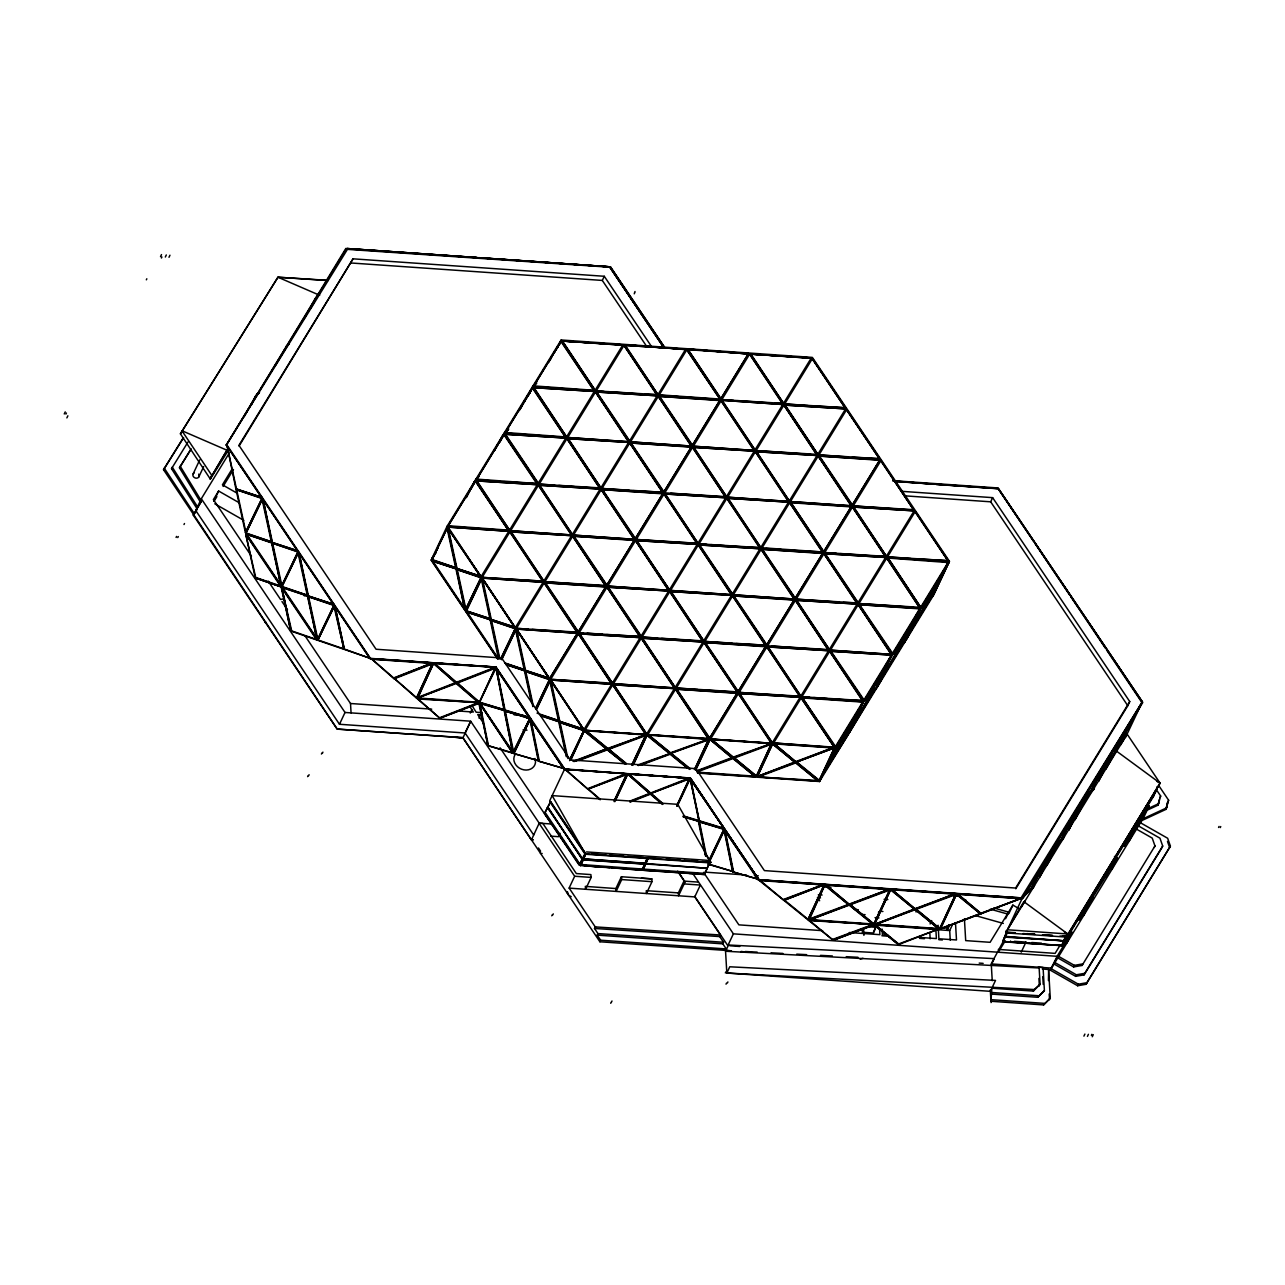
<?xml version="1.0" encoding="UTF-8"?>
<svg xmlns="http://www.w3.org/2000/svg" width="1285" height="1285" viewBox="0 0 1285 1285"><rect width="100%" height="100%" fill="white"/><g stroke="black" fill="none" stroke-linecap="round" stroke-linejoin="round"><path stroke-width="1.5" d="M689.708 778.116L759.692 880.594L1022.346 897.958L758.182 879.631L833.274 940.283L873.302 925.345L873.077 923.995L849.176 904.608L809.132 920.124L938.998 929.135L915.065 909.186L875.021 924.702L915.097 909.748L938.998 929.135M1157.93 805.197L1159.359 799.382M1145.417 810.996L1158.074 805.133L1160.66 796.025L1156.243 789.472M1166.362 807.478L1167.792 801.663L1166.041 809.341L1140.968 820.97M1166.041 809.341L1168.627 800.25L1158.604 785.344M565.143 769.603L564.019 768.864L690.286 778.357L563.89 769.249L690.286 778.357L563.89 769.249L564.806 768.992L496.074 667.108L370.449 658.386L317.797 640.332L334.469 605.781L343.834 648.877L333.939 606.022M64.25 413.963L65.23 411.891M65.937 414.091L66.434 413.047M66.884 417.898L67.864 415.81M146.345 279.825L146.827 278.781M160.513 256.647L161.492 254.575M161.428 258.028L161.926 256.984M165.331 257.016L166.311 254.944M168.994 257.289L169.973 255.217M533.034 839.94L531.347 839.812L462.953 737.767L337.216 729.045L163.532 469.716L183.273 437.799M228.505 450.071L210.338 479.096L180.414 433.816L277.962 277.223L327.964 280.355M197.087 508.796L171.515 468.704L172.254 467.146L197.826 507.238L193.312 515.205L337.168 729.141L463.275 737.638M180.205 466.198L201.456 501.038L200.717 502.612L179.466 467.756L190.855 449.188M327.964 280.564L277.962 277.223L180.414 433.816M193.216 473.731L199.737 459.869M198.79 476.976L203.689 466.567M176.093 537.467L176.575 536.423M177.78 537.58L178.278 536.552M183.996 524.537L184.494 523.509M210.081 478.711L226.867 450.184M533.66 834.961L465.09 732.996L339.481 724.274L195.77 510.547L201.311 498.741L229.196 453.187M210.338 479.096L211.672 475.386M253.081 401.45L258.574 392.792M283.391 351.929L288.515 343.882M213.872 501.15L218.627 491.031L239.106 502.708M312.078 305.445L315.484 298.216L304.079 318.76M310.761 308.432L315.853 297.606L319.724 293.655M239.074 446.056L353.038 258.831L604.271 276.275L651.816 346.998M245.419 532.697L262.092 498.146L236.055 489.601L245.419 532.697L262.092 498.146M245.869 533.371L262.542 498.821L271.922 541.917L245.869 533.371L262.542 498.821M298.056 551.618L281.383 586.169L272.018 543.073L298.056 551.618L281.913 585.928L280.74 586.474L255.201 577.688L245.82 534.544L255.731 577.447L281.27 586.233L246.013 534.126L272.083 542.688L280.933 586.056L271.553 542.929L246.013 534.126M281.833 586.86L298.505 552.293L307.87 595.389L281.833 586.86L298.505 552.293M334.02 605.106L317.347 639.657L307.966 596.561L334.02 605.106L317.861 639.416L316.704 639.962L291.165 631.16L281.784 588.032L291.695 630.919L317.218 639.705L281.977 587.614L308.047 596.16L316.897 639.544L307.517 596.401M317.797 640.332L334.469 605.781M307.613 776.638L308.095 775.594M308.625 775.754L309.107 774.71M321.427 754.054L321.909 753.026M322.439 753.171L322.921 752.127M339.481 724.274L345.023 712.468L201.311 498.741M497.504 658.836L431.15 560.164L447.003 526.448L561.127 339.979L812.361 357.407L949.47 561.336L933.617 595.051L819.509 781.521L697.867 773.088M431.872 559.875L447.501 527.509L456.271 567.841L431.872 559.875L447.501 527.509M448.128 527.091L508.764 531.299L448.128 527.091L481.024 576.724L508.764 531.299M471.515 488.236L475.45 480.156L479.064 476.478M475.611 480.959L447.871 526.384L475.611 480.959L508.507 530.593L449.83 526.513M499.865 481.393L476.398 479.755L504.138 434.346L537.226 483.562L503.784 481.666M476.462 480.895L537.291 484.686L476.462 480.895L509.551 530.111L537.291 484.686M500.042 441.606L503.961 434.796M500.62 440.675L503.977 433.543L508.153 430.17M476.398 479.755L504.138 434.346M504.925 433.141L532.665 387.717L565.561 437.35L504.925 433.141L532.665 387.717M504.989 434.266L565.818 438.057L504.989 434.266L536.985 481.843M529.42 393.21L531.091 389.644M528.312 395.844L532.504 386.93L536.68 383.556M533.452 386.528L561.192 341.103L594.088 390.736L533.452 386.528L561.192 341.103M533.516 387.652L594.345 391.443L533.516 387.652L566.605 436.868L594.345 391.443M557.096 348.363L561.256 339.979M562.043 341.023L622.872 344.814L562.043 341.023L595.148 390.238L622.872 344.814M646.548 346.227L602.312 280.435L604.271 276.275M416.485 698.108L432.579 663.269L394.093 678.287L416.485 698.108L432.579 663.269M478.743 703.007L439.872 718.235L417.48 698.96L433.414 663.333L455.822 683.138L433.414 663.333M433.447 663.895L417.32 698.157L456.191 682.929L478.598 702.204L487.931 745.204M465.443 609.813L481.088 577.447L456.673 569.48L465.443 609.813L481.088 577.447M466.134 610.825L490.533 618.792L466.134 610.825L481.763 578.475L490.693 619.274L515.124 627.257L482.437 578.635L514.594 627.498M466.648 610.584L481.763 578.475M488.011 577.768L482.148 577.367L542.977 581.157L491.93 578.041M482.405 578.073L543.041 582.282L482.405 578.073L515.317 627.706L543.041 582.282M509.551 530.111L476.655 480.478M542.977 581.157L509.888 531.942L542.784 581.575M510.675 530.737L571.311 534.946L510.675 530.737L538.415 485.312L571.504 534.528M510.739 531.861L571.568 535.668L510.739 531.861L543.844 581.077L571.568 535.668M538.078 483.481L565.818 438.057M538.415 485.312L571.311 534.946M539.266 485.248L600.095 489.039L539.266 485.248L572.371 534.464L600.095 489.039M566.605 436.868L533.709 387.235M634.549 292.53L635.031 291.502M634.228 293.815L634.71 292.771M566.942 438.699L599.838 488.332L566.942 438.699L539.202 484.124L600.031 487.914M626.405 441.574L567.729 437.494L628.365 441.719L595.469 392.086L628.558 441.301M567.793 438.635L628.622 442.425L567.793 438.635L600.898 487.85L628.622 442.425M595.148 390.238L562.236 340.605M604.078 391.427L596.256 390.881L657.085 394.672L645.15 394.27M596.32 392.005L657.149 395.796L596.32 392.005L628.317 439.582M657.085 394.672L623.996 345.456L656.892 395.089M624.847 345.392L685.676 349.183L624.847 345.392L657.952 394.607L685.676 349.183M451.196 736.883L462.793 738.2L470.712 721.287L539.202 823.155L552.438 824.07M470.262 713.063L471.852 709.689M479.257 701.899L456.898 682.656L479.305 702.461L495.4 667.638L456.528 682.865L434.089 663.028L495.046 667.252L434.121 663.59M1039.099 967.252L1040.095 984.342L1033.413 991.088L991.843 988.213L990.382 991.329L726.828 973.034L725.511 950.498L731.454 950.804L599.902 941.777L462.857 737.702M465.09 732.996L470.647 721.19L345.023 712.468M504.057 710.075L496.042 668.007L504.587 709.834L479.385 702.51L495.4 667.638M479.385 702.51L496.042 668.007M500.54 658.98L515.349 628.397L490.934 620.43L514.819 628.638M501.07 658.739L515.349 628.397M501.969 658.418L516.024 629.425L524.955 670.224L549.386 678.207L516.698 629.586L548.856 678.464M501.76 659.751L516.024 629.425M528.167 629.152L516.425 628.349L577.254 632.14L569.239 632.011M516.698 629.056L577.318 633.264L516.698 629.056L549.595 678.689M479.032 718.154L480.622 714.781L477.715 714.572L483.305 722.877M543.844 581.077L510.932 531.46M577.254 632.14L544.165 582.924L577.061 632.557M545.017 582.844L605.845 586.651L578.121 632.059L545.017 582.844L605.653 587.052M572.371 534.464L539.475 484.83M572.692 536.295L605.588 585.928L572.692 536.295L544.952 581.72L605.781 585.51M632.156 539.17L573.479 535.106L634.115 539.314L601.219 489.681L634.308 538.897M573.544 536.23L634.388 540.021L606.649 585.446L573.544 536.23L634.18 540.439M600.898 487.85L568.002 438.217M629.393 490.388L602.006 488.477L662.835 492.284L633.312 490.661M602.087 489.617L662.915 493.408L635.175 538.817L602.087 489.617L662.707 493.825M629.425 441.221L657.149 395.796M662.835 492.284L629.746 443.068L662.642 492.685M630.533 441.863L691.169 446.072L630.533 441.863L658.273 396.439L691.362 445.654M630.614 442.988L691.442 446.778L663.702 492.203L630.614 442.988L691.234 447.196M657.952 394.607L625.056 344.974M658.273 396.439L691.169 446.072M686.8 349.825L719.889 399.041L686.8 349.825L659.06 395.234L678.625 396.599M659.141 396.374L719.969 400.165L692.229 445.59L659.141 396.374L719.761 400.583M721.768 397.29L748.496 353.536L687.861 349.327L719.648 397.322M529.87 718.299L513.213 752.817L504.668 710.99L529.87 718.299L512.57 753.171L487.866 745.589L479.401 703.377L504.732 710.605L512.763 752.753L479.498 703.264M513.663 753.492L538.865 760.816L513.663 753.492L530.32 718.974L538.784 761.202L564.019 768.526L530.223 719.295M514.193 753.251L530.32 718.974M535.556 708.34L549.611 679.347L536.166 707.907M536.23 709.368L550.285 680.375L559.216 721.174L583.647 729.157L550.96 680.552L583.117 729.414M536.857 708.918L550.285 680.375M550.976 680.038L611.612 684.246L550.976 680.038L583.872 729.671L611.612 684.246M578.121 632.059L605.845 586.651M578.443 633.907L611.339 683.54L578.443 633.907L550.703 679.331L611.532 683.122M583.149 632.975L579.23 632.702L640.058 636.493L606.616 634.597M579.31 633.826L640.139 637.617L579.31 633.826L612.399 683.042L640.139 637.617M606.649 585.446L634.388 540.021M640.058 636.493L606.97 587.277L639.866 636.91M607.773 586.088L668.393 590.297L607.773 586.088L635.497 540.664L668.602 589.879M607.837 587.213L668.666 591.004L607.837 587.213L639.818 634.79M635.175 538.817L662.915 493.408M635.497 540.664L668.393 590.297M669.549 541.772L636.3 539.459L697.129 543.25L673.452 542.045M636.364 540.583L697.193 544.39L636.364 540.583L669.453 589.799L697.193 544.39M663.702 492.203L691.442 446.778M697.129 543.25L664.024 494.034L696.92 543.667M664.891 493.97L725.72 497.761L664.891 493.97L697.98 543.186L725.72 497.761M692.229 445.59L719.969 400.165M692.551 447.421L725.447 497.054L692.551 447.421L664.827 492.846L725.656 496.636M693.354 446.216L753.974 450.425L693.354 446.216L721.078 400.808L754.183 450.023M693.418 447.357L754.247 451.147L693.418 447.357L726.507 496.572L754.247 451.147M720.757 398.96L748.496 353.536M721.078 400.808L753.974 450.425M733.606 400.422L721.881 399.603L782.71 403.394L774.678 403.265M722.138 400.31L782.774 404.518L722.138 400.31L755.034 449.943M782.71 403.394L749.605 354.178L782.517 403.811M750.472 354.114L811.301 357.905L750.472 354.114L783.561 403.329L811.301 357.905M539.202 823.155L531.508 839.731M600.223 799.8L564.629 769.072L549.691 800.796L585.334 853.786L710.942 862.508L677.757 804.33L552.148 795.608L585.334 853.786M569.817 759.307L583.872 730.314L559.457 722.331L583.342 730.555M550.655 801.567L544.679 813.132L579.39 864.773L585.382 853.208L550.655 801.567L544.471 813.55L579.904 864.853L595.871 866.989M569.592 760.64L584.049 730.265M900.913 491.272L992.63 497.648L1129.74 701.562L1015.632 888.047L764.398 870.604L695.844 768.639L570.235 759.917L584.129 730.378L447.003 526.448M570.925 759.194L584.354 730.651L606.697 748.786L573.977 761.571M570.861 759.965L584.354 730.651M584.996 730.298L645.616 734.522L584.996 730.298L612.72 684.889L645.825 734.104M612.399 683.042L579.503 633.409M612.72 684.889L645.616 734.522M613.523 683.684L674.143 687.893L613.523 683.684L641.247 638.26L674.352 687.475M613.587 684.809L674.416 688.599L613.587 684.809L646.676 734.024L674.416 688.599M640.926 636.428L668.666 591.004M641.247 638.26L674.143 687.893M642.115 638.195L702.943 641.986L642.115 638.195L675.203 687.411L702.943 641.986M669.453 589.799L636.557 540.166M669.774 591.646L702.686 641.279L669.774 591.646L642.05 637.071L702.879 640.862M729.254 594.521L670.577 590.441L731.213 594.65L698.301 545.017L731.406 594.232M670.641 591.566L731.47 595.357L670.641 591.566L703.73 640.781L731.47 595.357M560.019 833.306L558.429 836.68L550.735 836.133M697.98 543.186L665.084 493.552M706.927 544.374L699.104 543.828L759.933 547.619L747.999 547.217M699.168 544.952L759.997 548.743L699.168 544.952L731.165 592.53M726.507 496.572L693.611 446.939M759.933 547.619L726.844 498.403L759.74 548.036M727.631 497.199L788.267 501.407L727.631 497.199L755.371 451.774L788.46 500.989M727.696 498.323L788.524 502.13L727.696 498.323L760.784 547.538L788.524 502.13M755.371 451.774L788.267 501.407M756.222 451.71L817.051 455.5L756.222 451.71L789.311 500.925L817.051 455.5M783.561 403.329L750.665 353.696M783.898 405.161L816.794 454.794L783.898 405.161L756.158 450.585L816.987 454.376M808.153 405.594L784.685 403.956L845.514 407.763L812.072 405.867M784.75 405.096L845.578 408.887L784.75 405.096L817.838 454.312L845.578 408.887M845.514 407.763L812.425 358.547L845.321 408.164M551.763 915.803L552.261 914.775M552.791 914.92L553.273 913.876M500.042 747.79L579.198 865.174L585.382 853.208M566.974 892.802L567.456 891.774L568.58 895.195L571.199 896.689M731.326 950.916L725.511 950.498L726.25 948.94L722.829 943.849L723.551 942.274L719.712 936.572L720.451 935.014L595.244 926.903L569.126 888.047L574.668 876.241L539.09 823.332L542.832 823.412L576.322 873.559L590.875 874.587L591.164 877.414L585.607 889.204L585.317 886.377L615.868 888.545L621.41 876.739L651.832 878.876L651.993 881.687L646.435 893.493L646.275 890.666L678.4 892.898L683.957 881.108L698.365 882.104M580.483 865.913L585.928 853.513L580.691 865.496L642.243 869.784L647.479 857.786L642.034 870.186L580.451 865.174M614.535 799.929L626.759 773.955L587.887 789.183L565.464 769.346M614.053 801.567L626.759 773.955M615.37 799.993L627.594 774.02L650.001 793.825L627.594 774.02M631.594 765.25L645.873 734.924L608.415 748.898L626.1 763.804M614.905 801.631L627.626 774.582M632.381 764.238L645.873 734.924M646.676 734.024L613.78 684.391M632.846 765.346L647.126 735.004L633.634 764.318M675.203 687.411L642.307 637.778M675.541 689.242L708.437 738.875L675.541 689.242L647.801 734.667L708.629 738.457M697.835 689.531L676.328 688.037L737.156 691.844L704.068 642.628L737.156 691.844M676.392 689.178L737.221 692.968L709.481 738.393L676.392 689.178L737.028 693.386M703.73 640.781L670.834 591.148M732.241 643.319L704.855 641.424L765.683 645.215L736.144 643.592M704.919 642.548L765.748 646.339L738.008 691.764L704.919 642.548L765.555 646.757M732.257 594.168L759.997 548.743M765.683 645.215L732.595 595.999L765.491 645.632M733.382 594.81L794.018 599.019L733.382 594.81L761.122 549.386L794.21 598.601M733.446 595.935L794.275 599.726L766.535 645.15L733.446 595.935L794.082 600.143M760.784 547.538L727.888 497.921M761.122 549.386L794.018 599.019M761.909 548.181L789.649 502.756L822.737 551.972L802.98 551.04M761.973 549.305L822.802 553.096L795.062 598.521L761.973 549.305L822.609 553.514M789.311 500.925L756.415 451.292M789.649 502.756L822.545 552.389M790.436 501.568L851.072 505.776L790.436 501.568L818.176 456.143L851.264 505.358M822.496 550.269L790.693 502.274L851.329 506.483L824.617 550.237M723.551 942.274L597.943 933.569L594.521 928.461L595.517 926.79M817.838 454.312L784.942 404.679M818.176 456.143L851.072 505.776M848.309 456.978L818.963 454.938L879.791 458.729L852.212 457.251M819.027 456.063L879.856 459.869L852.132 505.278L819.027 456.063L879.663 460.287M621.41 876.739L621.699 879.566L616.141 891.356L615.868 888.545M726.25 948.94L600.641 940.218L597.204 935.127L597.943 933.569M879.791 458.729L846.703 409.513L879.599 459.147M599.902 941.777L600.641 940.218M701.931 861.576L709.866 862.123L704.63 874.105L643.078 869.833L648.315 857.85L660.233 858.669M709.866 862.123L704.437 874.523L642.885 870.25L648.315 857.85M677.34 804.298L689.563 778.308L650.708 793.552L628.269 773.698L689.226 777.939L628.301 774.261M676.874 805.936L689.563 778.308M676.938 806.064L690.238 777.794L758.809 879.759L1022.924 898.376L1142.638 702.734L998.22 488.493L894.456 481.329M677.468 805.807L690.206 778.758L698.783 820.585L683.572 815.927M694.366 769.619L708.645 739.277L670.577 753.315L648.154 734.586L708.437 738.875M695.153 768.591L708.645 739.277M709.481 738.393L737.221 692.968M695.619 769.699L709.898 739.373L732.273 758.07L709.898 739.373M695.651 770.261L709.93 739.935M710.605 739.02L771.241 743.228L710.605 739.02L738.345 693.611L771.434 742.826M738.008 691.764L765.748 646.339M738.345 693.611L771.241 743.228M772.381 694.719L739.132 692.406L799.961 696.197L793.905 696.213M739.196 693.531L800.025 697.321L739.196 693.531L772.301 742.746L800.025 697.321M766.535 645.15L794.275 599.726M799.961 696.197L766.872 646.981L799.768 696.615M767.723 646.917L828.552 650.708L767.723 646.917L800.828 696.133L828.552 650.708M795.062 598.521L822.802 553.096M795.399 600.368L828.295 650.001L795.399 600.368L767.659 645.793L828.488 649.584M839.217 602.151L796.186 599.163L857.015 602.954L843.137 602.424M796.25 600.288L857.079 604.078L796.25 600.288L829.355 649.503L857.079 604.078M610.728 1003.296L611.226 1002.268M611.499 1002.043L611.997 1000.999M823.589 551.908L851.329 506.483M857.015 602.954L823.926 553.739L856.822 603.372M836.455 553.353L824.713 552.55L885.542 556.341L877.527 556.212M824.777 553.674L885.606 557.465L824.777 553.674L856.774 601.251M852.132 505.278L879.856 459.869M885.542 556.341L852.453 507.125L885.349 556.758M853.304 507.045L914.133 510.852L853.304 507.045L886.409 556.26L914.133 510.852M880.98 460.496L913.876 510.129L880.98 460.496L853.24 505.921L914.069 509.711M683.957 881.108L684.118 883.919L678.56 895.725L678.4 892.898M709.127 859.938L724.081 829.034L698.863 821.725L723.551 829.275M709.657 859.697L724.081 829.034M708.742 862.428L724.547 829.708L733.109 871.535L707.89 864.227M724.547 829.708L708.421 863.986L733.109 871.535M756.303 775.754L733.96 757.62L756.335 776.317L771.418 743.646L733.35 757.668L711.087 739.052M756.335 776.317L771.418 743.646M772.301 742.746L739.389 693.113M757.556 775.835L772.671 743.726L795.046 762.423L757.588 776.397L795.013 761.86M757.588 776.397L772.671 743.726M796.122 762.021L773.715 743.292L796.122 762.021L833.612 747.452L773.602 742.971L834.238 747.179L801.149 697.964L834.238 747.179M800.828 696.133L767.932 646.5M809.759 697.305L801.936 696.759L862.765 700.566L850.847 700.164M833.997 745.461L802.209 697.482L862.845 701.69L847.554 734.249L842.735 739.18M829.355 649.503L796.459 599.87M862.765 700.566L829.676 651.35L862.572 700.967M830.463 650.146L891.099 654.354L830.463 650.146L858.203 604.721L891.292 653.937M830.544 651.27L891.372 655.061L830.544 651.27L863.632 700.486L891.372 655.061M857.882 602.89L885.606 557.465M858.203 604.721L891.099 654.354M859.071 604.657L919.899 608.447L892.159 653.872L859.071 604.657L919.691 608.865M886.409 556.26L853.513 506.627M886.73 558.108L919.626 607.741L886.73 558.108L858.99 603.532L919.819 607.323M911.001 558.541L887.517 556.903L948.346 560.694L914.904 558.798M948.426 561.818L920.686 607.243L887.79 557.61L948.426 561.818L933.135 594.393L927.111 600.545M948.346 560.694L915.257 511.478L948.153 561.111M692.47 872.997L733.382 933.842L727.824 945.632L694.655 896.304M725.366 972.938L725.848 971.894M796.764 762.535L819.107 780.67L834.19 747.999L796.732 761.973L832.311 748.689M819.107 780.67L834.72 747.822L841.306 741.991L835.925 746.601M819.364 781.521L835.218 747.806M819.509 781.521L835.362 747.822L949.47 561.336M726.025 984.182L726.507 983.137M727.406 982.977L727.904 981.933M873.077 691.185L876.049 689.033L870.009 695.201L848.694 733.639L859.89 708.34M858.83 709.095L842.093 740.722L848.116 734.57L863.809 701.53L869.833 695.378L865.656 698.751M877.35 686.913L898.36 648.764L892.336 654.9L876.643 687.957L870.62 694.109L876.081 687.636L890.36 657.31M876.659 686.704L889.252 659.944M898.584 647.174L904.608 641.022L920.301 607.966L926.887 602.135L920.863 608.287L905.748 640.396L927.063 601.958L933.103 595.806L926.501 601.637L905.893 640.283M920.686 607.243L887.79 557.61M898.408 647.335L905.17 641.327L919.723 608.897L898.408 647.335L893.605 652.234M948.234 561.866L933.119 593.975L948.764 561.625M948.812 562.605L927.497 601.043L921.457 607.195L933.697 594.714L948.812 562.605L887.598 558.027M1015.776 888.786L1127.796 705.722L990.671 501.809L992.63 497.648M824.054 885.397L807.912 919.707L824.022 884.835L784.027 900.335L824.022 884.835M872.917 924.975L832.841 939.929L808.908 919.98L872.884 924.413L808.94 920.542L824.858 884.883L848.775 904.833L808.747 919.755L824.858 884.883M873.8 924.284L889.911 889.413L849.883 904.335L873.8 924.284L889.911 889.413M874.603 923.77L890.746 889.461L914.663 909.394L874.635 924.333L914.631 908.832M874.635 924.333L890.746 889.461M873.495 931.914L876.193 926.196L872.66 925.955M876.193 926.196L873.575 933.038L862.54 932.284M930.099 923.963L931.689 920.59M939.688 928.846L955.799 893.974L915.771 908.913L939.688 928.846L955.799 893.974M940.491 928.348L956.634 894.039L980.551 913.972L940.524 928.91L980.519 913.41M940.524 928.91L956.634 894.039M949.567 925.312L947.19 930.372L948.635 924.75M950.258 940.202L949.695 930.549L952.876 923.803M1005.529 918.743L1008.87 912.205L993.867 907.981M1008.902 913.539L1012.869 905.106L1019.085 908.656M1066.245 935.223L1066.357 937.102L1005.962 932.91L1022.346 897.958M1005.962 932.91L1005.85 931.031L1007.055 931.111L1002.718 941.6L1062.149 945.728L1153.432 796.539L1152.468 796.459L1153.223 796.893M1002.718 941.6L1007.055 931.111M1003.216 941.038L1005.223 936.781L1063.787 940.797L1005.416 936.363L1003.232 941.423L1061.587 945.471L1003.039 941.841M1005.416 936.363L1007.424 932.091L1005.432 936.733M1021.141 907.371L1127.138 734.153L1160.098 783.159L1065.072 939.801M1039.661 877.398L1052.784 849.69L1063.209 839.057M992.582 986.655L995.522 980.407L729.768 966.786L726.828 973.034L1034.152 989.53L1040.095 984.342M1091.913 790.5L1082.163 800.459L1069.923 826.448M1042.328 969.018L1048.608 969.452L1050.279 998.172L1043.597 1004.918L990.96 1001.272L991.843 988.213M1068.735 830.287L1081.777 801.069M1069.12 829.66L1082.709 800.78L1094.435 788.829M1127.796 705.722L1129.74 701.562M991.04 1002.589L991.522 1001.545M1105.164 769.153L1141.546 703.329L1119.492 744.561L1112.087 751.548L1099.462 778.164L1111.702 752.159L1089.68 793.359M1098.675 781.376L1112.649 751.87L1118.528 744.979M1021.222 952.169L1025.96 942.098L1014.427 941.295M1125.58 737.301L1141.241 704.18M1033.413 991.088L1034.152 989.53M1048.608 969.452L1048.431 980.583M1138.141 825.645L1140.052 822.529L1167.663 838.27L1170.41 846.124L1086.098 984.278L1077.649 985.756L1050.022 970.014L1053.604 963.782L1075.625 976.343L1084.09 974.865L1161.961 847.602L1162.7 846.044L1159.953 838.189L1137.932 825.629M1061.587 945.471L1065.763 936.155L1059.948 936.122M991.361 994.076L1037.718 997.288L1044.4 990.542L1043.067 967.444L1038.264 967.123M1003.521 940.957L991.137 963.911L1051.532 968.103L1057.089 956.313L1071.979 931.962L1066.614 943.383M1064.88 939.704L1157.335 788.042M1062.149 945.728L1067.819 933.97L1023.84 901.652L1007.424 929.778L1067.819 933.97L1064.365 932.01M1044.4 990.542L1037.718 997.288M1078.244 919.466L1079.271 919.787L1093.262 896.93L1092.234 896.609M1080.605 917.876L1085.343 907.82M1083.721 915.402L1089.102 903.997M1043.597 1004.918L1050.279 998.172M1108.28 871.696L1105.919 876.611L1105.18 876.193L1107.542 871.262L1108.28 871.696L1107.702 870.893M1112.2 868.724L1117.243 857.994L1114.448 856.404M1123.379 845.707L1124.407 846.028L1138.398 823.171L1137.37 822.432M1129.322 840.743L1134.366 830.03M1150.123 800.908L1150.862 799.35M1153.047 795.592L1154.878 791.399M1157.142 787.946L1155.327 792.315M1073.617 966.93L1074.356 965.356L1082.805 963.895L1082.066 965.453L1073.617 966.93L1057.202 957.566M1075.625 976.343L1076.364 974.785L1084.813 973.307L1162.7 846.044M1159.921 797.583L1160.66 796.025M1077.649 985.756L1078.372 984.198L1086.837 982.72L1170.41 846.124M1084.09 974.865L1084.813 973.307M1167.888 801.808L1168.627 800.25M1086.098 984.278L1086.837 982.72M1154.235 847.506L1154.974 845.948L1152.227 838.093L1136.55 829.162M1083.914 1036.144L1084.893 1034.072M1087.447 1036.401L1088.427 1034.313M1091.367 1035.357L1091.848 1034.313M1092.282 1036.738L1093.262 1034.65M1218.565 827.476L1219.063 826.432M1220.268 827.588L1220.75 826.544M244.23 416.581L255.619 396.037M251.378 404.968L255.538 396.117M275.102 365.968L286.105 347.448M284.13 350.933L286.025 347.528M312.175 305.445L315.098 300.24M336.831 264.726L345.874 249.708M343.047 254.832L344.926 251.41M437.575 548.454L432.37 559.216M437.719 548.326L431.953 558.782L436.354 552.132M474.872 481.088L465.266 498.484L474.743 481.216L466.551 497.359M494.596 450.264L503.27 434.587L499.865 442.088M494.757 450.135L503.399 434.475M519.285 410.622L532.488 388.182L565.561 437.35M520.393 408.726L522.32 405.241M524.248 401.771L530.978 389.596M529.356 393.724L531.267 390.271M548.775 362.258L550.703 358.772M552.614 355.286L561.015 341.553L594.088 390.736M549.884 360.362L551.811 356.893M553.739 353.407L560.886 341.665M558.83 345.376L561.015 341.553M820.569 778.212L840.743 741.67M862.845 701.69L835.105 747.115L841.354 740.578L863.086 702.574L841.916 740.899L835.876 747.067L802.209 697.482M846.96 735.341L840.92 741.509L820.697 778.084L847.522 735.663L841.482 741.814L819.605 779.947M848.132 733.317L870.009 695.201M865.078 698.863L869.881 693.964L889.284 658.996M830.736 650.852L864.403 700.437L870.443 694.285L891.196 655.527M877.221 687.025L898.536 648.588L904.576 642.42L898.536 648.588M920.285 609.218L898.97 647.656L892.93 653.824L859.263 604.239M926.935 600.721L948.25 562.284M1029.703 891.292L1051.853 849.979M1045.829 866.122L1058.792 842.687M1080.83 802.772L1059.739 842.269M1047.002 865.255L1058.663 842.799M1059.627 842.382L1082.339 801.39M1074.389 819.605L1088.716 793.777M1075.047 819.75L1088.604 793.889M1089.568 793.471L1112.264 752.48M1105.903 769.137L1119.09 745.3M211.816 475.98L227.092 450.28L181.892 430.7L212.009 475.675M226.272 445.012L346.404 248.792L610.407 266.878L664.425 347.239M195.77 510.547L200.926 502.114M353.038 258.831L238.93 445.317L376.055 649.246L501.664 657.968L570.235 759.917M218.627 491.031L213.39 499.576L251.442 556.148M231.766 469.555L222.433 484.814L236.376 492.765M214.033 501.278L216.876 496.62M223.108 486.437L233.468 469.491M431.15 560.164L436.386 551.602M482.148 577.367L509.888 531.942M567.729 437.494L595.469 392.086M596.256 390.881L623.996 345.456M516.425 628.349L544.165 582.924M573.479 535.106L601.219 489.681M602.006 488.477L629.746 443.068M549.787 678.271L577.318 633.264M550.606 677.018L577.126 633.682M579.23 632.702L606.97 587.277M636.3 539.459L664.024 494.034M721.881 399.603L749.605 354.178M755.227 449.525L782.774 404.518M670.577 590.441L698.301 545.017M699.104 543.828L726.844 498.403M784.685 403.956L812.425 358.547M676.328 688.037L704.068 642.628M704.855 641.424L732.595 595.999M818.963 454.938L846.703 409.513M739.132 692.406L766.872 646.981M796.186 599.163L823.926 553.739M824.713 552.55L852.453 507.125M773.409 743.389L801.149 697.964M801.936 696.759L829.676 651.35M887.517 556.903L915.257 511.478M875.487 688.728L848.823 733.526M876.804 686.592L904.014 642.098M905.331 639.962L932.541 595.485M1012.869 905.106L990.109 942.307L965.694 940.62L964.409 918.711M1039.999 875.358L1052.784 849.69M1047.018 863.873L1047.548 863.022M1062.502 838.559L1056.093 845.418M1076.958 814.963L1077.472 814.112M1007.424 929.778L1025.189 900.769M1120.279 745.348L1127.138 734.153M999.007 951.045L1005.239 940.877M1060.141 945.15L1055.113 953.374L998.333 949.422M1116.119 750.842L1160.098 783.159L1066.55 936.363L1062.358 936.074M1064.349 941.038L1155.633 791.849L1154.669 791.785L1155.424 792.202M1085.986 907.724L1092.025 898.263M1125.098 843.811L1130.158 835.957M1078.902 919.578L1092.892 896.721M1124.038 845.819L1138.012 822.962M1117.243 857.994L1086.034 907.981M1056.254 959.124L1054.342 962.224L1076.364 974.785M1050.022 970.014L1052.094 966.625M1051.532 968.103L1143.698 817.485L1149.256 805.679L1131.539 834.447L1137.145 824.52M1082.066 965.453L1154.974 845.948M226.786 444.482L347.432 249.37L609.813 267.216L664.04 347.753L609.877 267.135L663.895 347.817M1021.334 897.46L1141.979 702.365L1022.362 898.054L939.833 928.846M163.532 469.716L183.594 437.671M171.515 468.704L188.06 441.895M179.466 467.756L191.176 449.043M197.826 507.238L199.753 504.154M288.916 343.159L286.892 346.099M289.077 344.203L285.929 346.516M258.976 392.07L256.406 394.688L259.538 392.391M259.136 393.114L256.004 395.411M536.728 382.143L533.098 385.837L594.28 390.319M506.997 429.993L504.571 432.451L565.753 436.932M506.37 431.519L508.78 429.062M478.454 476.607L476.044 479.08L537.226 483.562M449.332 524.328L447.485 527.107M1119.492 744.561L1112.473 750.825M1094.386 787.673L1082.548 799.736L1093.535 789.424M1064.462 836.583L1052.624 848.646L1063.611 838.334M1034.537 885.477L1022.699 897.556L1033.686 887.244M690.639 778.822L723.969 828.279L690.639 778.822L699.233 820.713L723.969 828.279M690.206 778.758L699.233 820.713M683.186 816.939L698.928 821.34L705.867 855.938M724.451 830.03L758.311 879.229L733.044 871.921L724.451 830.03L757.781 879.47M733.044 871.921L758.311 879.229M496.074 667.108L370.482 658.948L226.08 444.706L369.919 658.627L496.058 667.011M235.878 488.83L261.947 497.375L235.878 488.83L227.027 445.445L236.408 488.589M271.842 542.318L297.911 550.863L271.842 542.318L262.991 498.933L272.372 542.061M308.047 596.16L282.507 587.374L281.335 587.92L290.699 631.015L281.865 587.679M447.646 527.926L480.863 576.306L456.432 568.323L447.646 527.926L480.333 576.547M307.806 595.79L333.875 604.336L307.806 595.79L298.955 552.422L308.336 595.549M264.71 622.422L265.722 621.988M432.081 561.015L456.528 568.998L464.768 609.636L432.081 561.015L456.528 568.998M456.432 568.323L480.863 576.306M344.3 649.021L334.919 605.894L344.3 649.021L369.309 658.065M497.938 658.964L466.343 611.965L490.79 619.948L499.287 658.836M490.693 619.274L515.124 627.257M466.343 611.965L490.79 619.948M879.486 458.825L846.863 410.461M563.922 769.217L495.448 667.397L496.251 667.027M496.476 668.072L504.507 710.22L529.741 717.544L496.476 668.072L505.037 709.979L529.741 717.544M505.39 663.494L524.794 669.742L504.587 662.803M524.955 670.224L549.386 678.207M506.322 664.891L525.051 670.899L532.857 706.638M547.763 678.721L525.196 671.38L549.08 679.604M504.732 710.605L480.028 703.024L440.257 718.026M487.866 745.589L513.101 752.914L479.835 703.441L512.57 753.171M998.14 488.541L1142.606 702.172L998.108 487.963L892.834 480.654M998.654 489.473L1033.574 541.403M539.652 714.46L559.055 720.708L537.018 713.127M559.216 721.174L583.647 729.157M540.583 715.841L559.312 721.849L566.83 756.479M538.784 761.202L564.019 768.526M1034.618 542.961L1069.522 594.891M548.02 807.189L582.041 859.151L582.828 858.621M1070.566 596.433L1105.486 648.363M1106.53 649.921L1141.449 701.851M1158.636 786.291L1156.869 787.095L1157.624 787.528M1146.22 809.405L1158.813 803.575M1141.706 819.396L1166.78 807.783M371.285 658.659L393.676 677.934L432.242 662.899L393.708 678.512L371.285 658.659L432.242 662.899M394.126 678.865L432.611 663.831M417.288 697.594L455.789 682.576M434.089 663.028L456.496 682.303L495.046 667.252M439.872 718.235L417.448 698.398L478.63 702.766L456.223 683.491L417.641 697.98L478.598 702.204M456.93 683.218L495.432 668.2M439.839 717.673L478.405 702.622L417.48 698.96M587.855 788.621L626.405 773.57M626.791 774.518L588.273 788.974L599.806 798.917M630.1 801.021L649.953 793.263M628.269 773.698L650.66 792.99L689.226 777.939M629.827 801.695L650.371 793.616L661.502 803.189M630.212 802.065L650.403 794.178L662.353 804.458M662.61 803.27L651.077 793.343L689.595 778.871M622.245 345.199L562.734 341.071M685.017 349.568L625.329 344.749L685.258 349.472M747.79 353.921L688.101 349.102L748.288 353.953M810.562 358.274L751.05 354.146M572.981 761.362L606.697 748.786M587.02 731.55L607.773 748.384L645.327 734.94L607.805 748.946L585.526 730.346M575.455 761.202L605.46 750.006M578.828 760.527L607.371 749.862L624.398 763.675M608.447 749.476L645.905 735.486M637.633 765.025L669.501 753.701L647.158 735.582M648.315 734.699L670.545 752.737L708.099 739.309L648.202 735.149M638.227 765.571L670.111 753.669L689.515 769.41M641.601 764.88L670.144 754.231L687.17 768.044M690.559 768.976L671.188 753.267L708.678 739.839M696.663 770.791L732.241 757.508M712.565 740.256L733.317 757.106L770.871 743.662L710.974 739.501M696.695 771.353L732.884 758.022L755.307 776.75L697.402 772.719M697.273 771.883L732.916 758.584L755.307 776.75M733.992 758.182L771.45 744.208M796.09 761.459L833.371 747.549M758.134 776.381L795.656 762.374L818.079 781.103L758.166 776.943L818.047 780.541M758.166 776.943L795.688 762.937L818.079 781.103M783.577 899.42L823.637 884.465L783.609 899.982L759.66 880.032L823.669 885.028M808.715 919.193L848.742 904.255M849.465 903.997L889.525 889.043L849.497 904.56L825.548 884.61L849.497 904.56M809.132 920.124L849.208 905.17L873.109 924.558M849.915 904.897L889.943 889.975M832.808 939.367L872.884 924.413M915.354 908.575L955.414 893.621L915.386 909.137L891.437 889.172L915.386 909.137M873.27 924.782L833.274 940.283M915.803 909.475L955.831 894.537M874.796 924.558L898.697 943.945L938.773 928.991L898.729 944.507L874.796 924.558L938.773 928.991M981.242 913.137L1021.302 898.199L981.274 913.715L957.325 893.75L981.274 913.715M860.147 959.156L862.99 958.289M284.499 598.826L280.532 599.42L268.212 581.109M304.32 595.903L308.288 595.324M530.48 838.527L532.97 839.828M745.3 951.51L757.17 952.121M771.032 952.828L782.902 953.438M796.748 954.145L806.643 954.659M820.505 955.365L832.375 955.976M846.221 956.683L857.978 957.277M594.521 928.461L719.712 936.572M1039.147 967.99L725.559 951.253L728.499 945.005L994.253 958.626L991.313 964.858L992.245 980.712M608.785 266.702L544.808 262.269L610.407 266.878L345.842 248.471L226.69 444.433M351.078 262.991L602.312 280.435M562.589 340.959L622.486 345.119M688.134 349.681L748.031 353.825M750.906 354.034L810.803 358.194M659.269 394.832L719.889 399.041M607.998 391.7L641.247 393.997M682.544 396.872L696.229 397.82M700.148 398.093L715.793 399.185M737.526 400.695L753.171 401.771M757.09 402.044L770.775 402.992M758.118 450.714L810.915 454.392M892.979 480.879L934.307 484.316M894.456 481.425L998.076 488.621M904.929 495.849L990.671 501.809M541.162 484.252L554.847 485.216M558.766 485.473L574.411 486.565M578.33 486.838L599.838 488.332M670.69 493.247L723.503 496.909M855.2 506.065L913.876 510.129M790.5 502.692L851.136 506.9M508.699 530.175L447.517 525.693M762.101 547.763L822.737 551.972M710.83 544.631L724.531 545.595M728.434 545.868L744.079 546.944M765.828 548.454L781.473 549.546M785.376 549.819L799.077 550.767M840.358 553.626L873.607 555.939M546.912 581.864L605.588 585.928M860.95 603.661L876.595 604.753M880.514 605.026L913.764 607.323M532.07 629.425L565.32 631.738M587.068 633.248L602.713 634.34M643.994 637.199L657.695 638.147M661.598 638.42L694.848 640.733M698.767 641.006L702.686 641.279M771.578 646.05L826.335 649.857M371.317 659.221L432.274 663.462M552.662 679.46L605.476 683.122M701.755 689.804L735.004 692.117M776.301 694.992L789.986 695.94M813.678 697.578L827.363 698.526M831.283 698.799L846.927 699.891M802.001 697.9L862.637 702.108M305.171 636.075L350.516 703.505L431.712 709.143M457.46 710.926L473.298 712.035L469.748 706.268M482.132 712.645L476.141 712.227L471.916 705.401M514.161 714.862L524.168 715.552M526.561 717.978L530.56 718.251M584.129 730.378L835.362 747.822M585.414 730.796L645.327 734.94M773.747 743.854L833.644 748.015M523.011 729.912L527.011 730.185M697.37 772.157L755.275 776.188M586.474 851.923L709.577 860.484M591.887 853.931L605.781 854.894M609.749 855.167L623.659 856.131M627.626 856.404L643.512 857.513M666.192 859.087L680.086 860.051M684.054 860.324L697.964 861.287M585.976 854.268L709.914 862.878M540.439 853.352L542.141 853.465M644.829 863.408L582.731 858.83L547.41 807.301L582.137 858.942M645.68 863.472L707.36 868.274L645.809 864.002M583.422 859.681L644.974 863.954M704.999 872.146L746.505 875.021M754.407 875.567L758.359 875.84M642.195 869.029L580.097 864.436L545.37 812.811M643.03 869.078L704.582 873.35M825.58 885.172L889.557 889.606M891.469 889.734L955.446 894.183M957.357 894.312L1021.334 898.761M823.589 886.907L830.945 887.405M953.518 895.918L959.285 896.32M641.472 878.153L651.832 878.876M574.668 876.241L591.164 877.414M621.699 879.566L651.752 881.671M684.118 883.919L700.341 885.044L694.783 896.85L720.451 935.014M822.095 895.019L818.368 894.762L820.505 897.958M884.096 899.323L887.855 899.596M569.175 888.128L694.832 896.914M854.396 909.459L858.364 909.732M881.044 911.354L882.923 911.483M861.207 914.422L865.11 914.695M875.021 917.635L878.924 917.908M1007.119 932.235L1015.198 932.637M1026.843 933.601L1034.746 934.147M1044.609 934.837L1052.495 935.384M938.082 927.497L947.061 928.123M1007.44 932.476L1015.214 933.006M1023.005 933.553L1034.666 934.356M1042.456 934.902L1052.174 935.576M809.1 919.562L873.077 923.995M874.989 924.14L938.966 928.573M874.828 925.12L938.805 929.553M938.211 929.746L949.695 930.549M868.901 926.806L876.258 927.32M1005.239 937.151L1063.562 940.829M1031.743 942.499L1041.348 943.158L1041.412 944.282M822.641 930.677L738.875 924.863L703.57 872.37M849.24 932.524L879.904 934.661L879.582 929.071M887.855 935.207L882.409 934.837L882.072 929.039M920.076 937.456L936.396 938.58L935.833 928.927M881.912 935.769L886.811 936.106M919.578 938.371L924.477 938.709M938.853 939.72L942.371 939.961M733.382 933.842L1057.089 956.313M597.204 935.127L722.829 943.849M729.832 945.776L739.791 946.467M979.17 963.091L983.154 963.364M992.1 992.518L1038.457 995.73M991.699 999.714L1044.336 1003.36M1022.394 898.617L758.15 879.856L759.242 880.241M689.852 778.324L758.905 879.775L690.238 777.875M963.316 899.388L965.967 900.142M990.333 909.17L1007.729 914.069M976.263 915.819L1003.328 923.433M683.042 816.184L698.253 820.826M698.703 820.954L723.439 828.52M683.716 816.698L698.928 821.34M479.915 702.269L504.587 709.834M504.668 710.99L529.34 718.54M845.08 407.811L812.602 359.511M913.603 509.727L881.124 461.411M947.864 560.678L915.386 512.362M236.055 489.601L261.562 498.387M432.386 559.634L456.271 567.841M456.673 569.48L480.558 577.688M246.399 533.13L271.922 541.917M272.018 543.073L297.526 551.859M282.363 586.602L307.87 595.389M506.643 664.57L525.051 670.899M307.966 596.561L333.49 605.347M540.905 715.52L559.312 721.849M318.327 640.091L343.834 648.877M277.962 277.223L319.676 295.293M1156.645 781.2L1160.098 783.159M1155.135 792.733L1153.127 796.989L1157.576 786.773M1130.591 835.17L1124.118 845.402M1052.319 850.381L1029.815 891.18M1085.472 908.913L1079.416 919.626L1085.038 909.7M1064.88 940.218L1062.872 944.491M1062.583 945.005L1061.828 944.587L1061.908 945.712M1058.679 956.426L1074.356 965.356M1050.761 968.456L1078.372 984.198M214.788 503.8L243.797 520.345M796.732 761.973L819.075 780.107M772.703 744.288L795.046 762.423M956.666 894.601L980.551 913.972M915.771 908.913L939.656 928.284M890.778 890.023L914.663 909.394M671.22 753.829L688.889 768.157M648.62 736.225L669.469 753.139M849.883 904.335L873.768 923.722M824.89 885.445L848.775 904.833M608.415 748.898L626.293 763.418M625.249 763.836L607.371 749.862M584.386 731.213L606.729 749.348M783.995 899.773L807.879 919.144M651.11 793.905L663.044 804.169M394.093 678.287L416.452 697.546M819.22 455.661L852.324 504.876M687.861 349.327L720.949 398.543M790.693 502.274L823.797 551.49M824.986 553.257L858.075 602.472M723.053 402.366L753.926 448.304M610.52 266.894L664.554 347.239M659.333 395.957L692.422 445.172M762.166 548.888L795.27 598.103M596.529 391.588L629.618 440.803M630.807 442.57L663.895 491.786M699.361 544.535L732.45 593.75M733.639 595.517L766.743 644.733M602.279 489.2L635.368 538.415M705.112 642.131L738.216 691.346M817.421 897.476L819.637 900.753M505.182 433.848L538.287 483.064M573.752 535.813L606.841 585.028M608.03 586.795L641.119 636.011M676.585 688.76L709.689 737.976M503.929 434.748L537.034 483.963M545.226 582.426L578.314 631.642M475.402 481.377L508.507 530.593M705.16 853.899L710.942 862.508M678.062 871.632L684.696 881.494M432.611 560.774L464.206 607.773M466.873 611.724L498.468 658.723L490.26 620.189M495.544 667.349L564.099 769.313M549.964 801.904L584.675 853.529M480.028 703.024L513.293 752.496M538.431 847.971L540.6 851.184M226.61 444.465L370.449 658.386M246.543 533.885L281.463 585.815M282.507 587.374L317.427 639.288M245.82 534.544L280.74 586.474M281.784 588.032L316.704 639.962M281.961 601.541L287.487 609.765M677.661 871.214L685.242 882.554M164.271 468.158L194.18 513.438M457.187 681.516L460.351 686.64M1167.487 841.402L1169.687 847.698M551.426 682.721L559.73 720.933M559.987 722.09L567.922 758.584M549.755 680.616L558.525 720.949M558.782 722.106L566.299 756.688M516.747 629.859L525.469 669.983M525.726 671.139L533.243 705.706M515.494 629.666L524.264 669.999M524.521 671.155L531.187 701.867M482.437 578.635L491.207 619.033M491.464 620.189L499.817 658.595M481.233 578.716L490.003 619.049M448.642 529.854L456.946 568.082M457.203 569.239L465.973 609.556M446.971 527.766L455.741 568.082M455.998 569.239L464.768 609.636M308.496 596.32L317.861 639.416M297.975 552.55L307.356 595.63M272.532 542.832L281.913 585.928M262.028 499.062L271.392 542.158M236.585 489.36L245.949 532.456M724.981 829.789L733.574 871.664M724.017 829.949L732.595 871.776M699.393 821.484L706.397 855.698M698.414 821.597L705.433 855.858M530.753 719.054L539.314 760.961M529.789 719.231L538.335 761.057M505.198 710.734L513.743 752.576M504.218 710.846L512.763 752.753M479.835 703.441L488.396 745.348M1064.044 939.897L1064.109 941.022M1049.203 993.98L1049.54 999.73M1042.778 976.712L1043.227 984.406M1038.922 978.383L1039.356 985.9M1025.96 942.098L1026.024 943.222M997.112 488.669L936.155 484.445M1010.572 941.022L1010.636 942.146M990.301 990.012L990.96 1001.272M955.478 922.614L956.49 939.978L938.901 938.757L938.114 925.248M929.826 933.006L930.163 938.805M915.884 908.527L916.093 912.045M878.571 911.932L878.795 915.643M863.504 928.22L863.906 935.368M862.283 928.943L862.508 932.685M704.437 874.523L689.049 873.463M687.443 873.061L674.577 872.354M672.055 871.985L657.84 871.182M656.908 871.23L642.885 870.25M642.034 870.186L626.646 869.126M625.056 868.724L612.19 868.017M609.668 867.648L596.802 866.941M350.516 703.505L351.062 712.886M198.661 474.149A3.229 2.731 25.2 0 1 197.697 477.908A3.229 2.731 25.2 0 1 193.36 476.558A3.229 2.731 25.2 0 1 194.308 472.8M535.01 758.487A11.163 9.429 25.2 0 1 523.83 769.843A11.163 9.429 25.2 0 1 514.996 754.777M196.509 510.113L193.312 515.205L196.653 510.129M255.892 578.202L281.415 586.988L255.892 578.202M744.641 951.832L740.835 951.575L744.658 951.832M411.12 252.984L347.143 248.535L411.12 252.984M477.008 257.562L413.031 253.113L477.008 257.562M542.896 262.124L478.92 257.691L542.896 262.124M644.941 863.199L583.374 858.926L583.326 859.89L644.877 864.163L644.941 863.199M897.99 944.202L874.105 924.831L897.99 944.202"/></g></svg>
